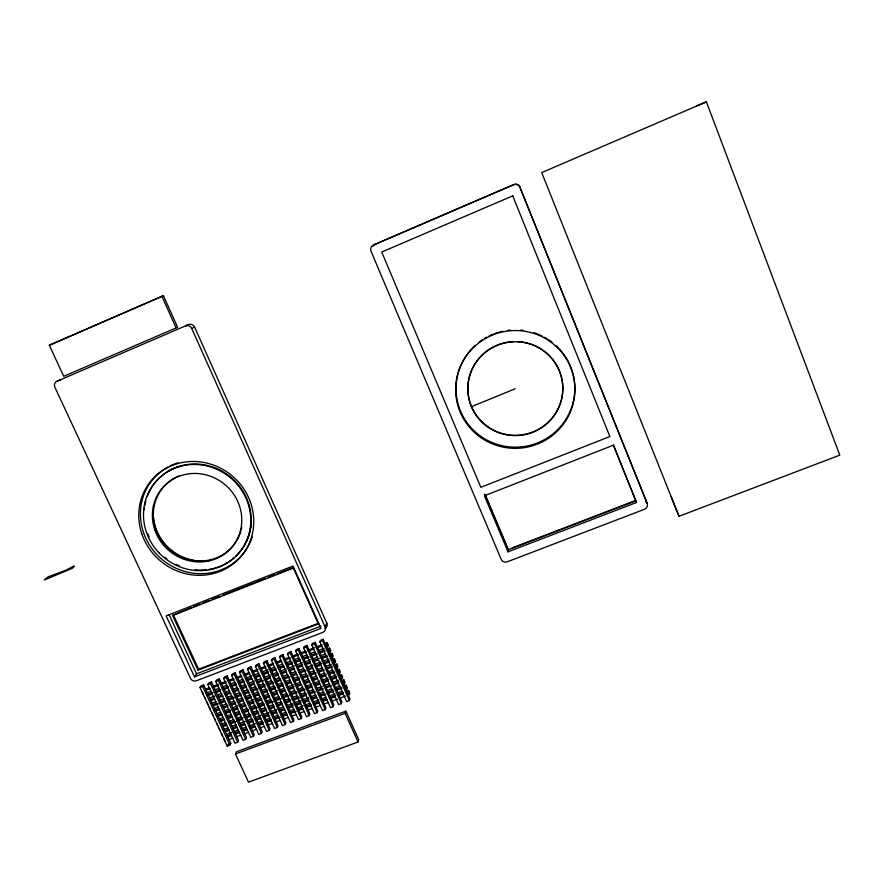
<?xml version="1.0" encoding="UTF-8"?>
<svg xmlns="http://www.w3.org/2000/svg" width="884" height="884" viewBox="0 0 884 884"><rect width="100%" height="100%" fill="white"/><g stroke="black" fill="none" stroke-linecap="round" stroke-linejoin="round"><path stroke-width="1.33" d="M613.507 445.006L636.513 502.499L508.024 551.826L508.223 549.45L485.294 495.007M515.195 388.772L471.404 406.695M358.02 741.985L358.738 739.742L345.898 711.145L236.625 751.72L235.442 753.997L248.514 782.141L358.02 741.985L345.125 713.289L345.898 711.145M349.379 700.625L349.965 699.023L323.212 639.287L320.494 640.325L319.82 641.762L346.661 701.642L349.379 700.625L322.549 640.723L323.212 639.287M348.197 695.067L349.224 694.68L349.799 693.1L348.627 690.459L346.042 691.432M349.224 694.68L348.042 692.039L348.627 690.459M341.368 703.62L341.964 702.006L315.19 642.348L312.472 643.386L311.776 644.834L338.649 704.625L341.368 703.62L314.494 643.795L315.19 642.348M345.832 689.785L347.445 687.829L346.263 685.199L343.688 686.161M346.859 689.398L345.677 686.757L346.263 685.199M343.456 684.503L345.08 682.559L343.909 679.918L341.323 680.89M333.224 706.648L333.854 705.023L307.046 645.453L304.328 646.491L303.61 647.95L330.517 707.653L333.224 706.648L306.328 646.911L307.046 645.453M344.495 684.117L343.301 681.465L343.909 679.918M341.091 679.199L342.727 677.277L341.544 674.636L338.959 675.608M342.119 678.813L340.937 676.172L341.544 674.636M325.235 709.62L325.887 707.996L299.046 648.502L296.339 649.541L295.599 651L322.538 710.625L325.235 709.62L298.306 649.972L299.046 648.502M338.716 673.906L340.362 671.995L339.169 669.343L336.594 670.315M339.743 673.52L338.561 670.857L339.169 669.343M336.34 668.591L337.986 666.702L336.804 664.05L334.24 665.011M317.135 712.648L317.809 711.001L290.935 651.607L288.239 652.635L287.466 654.105L314.439 713.642L317.135 712.648L290.173 653.066L290.935 651.607M337.368 668.205L336.185 665.553L336.804 664.05M333.964 663.276L335.622 661.398L334.428 658.746L331.876 659.718M332.771 660.624L334.428 658.746M309.179 715.609L309.875 713.963L282.979 654.646L280.283 655.674L279.488 657.144L306.483 716.604L309.179 715.609L282.195 656.116L282.979 654.646M331.577 657.961L333.246 656.094L332.053 653.431L329.489 654.403M330.384 655.298L332.053 653.431M301.113 718.615L301.831 716.957L274.902 657.729L272.217 658.757L271.399 660.237L298.416 719.609L301.113 718.615L274.095 659.21L274.902 657.729M329.191 652.635L330.859 650.779L329.677 648.116L327.113 649.088M327.997 649.961L329.677 648.116M326.804 647.298L328.483 645.453L327.29 642.79L324.726 643.773M293.19 721.565L293.93 719.908L266.979 660.746L264.294 661.773L263.454 663.265L290.504 722.559L293.19 721.565L266.15 662.238L266.979 660.746M325.61 644.624L327.29 642.79M285.145 724.56L285.919 722.891L258.935 663.818L256.261 664.845L255.399 666.348L282.471 725.554L285.145 724.56L258.084 665.321L258.935 663.818M277.267 727.488L278.051 725.819L251.045 666.834L248.371 667.851L247.487 669.365L274.592 728.482L277.267 727.488L250.161 668.337L251.045 666.834M325.058 626.8L326.793 623.132L194.613 327.113A4.707 4.508 56.8 0 0 188.546 324.594L56.941 381.258A4.674 4.376 52.7 0 0 54.874 387.214L190.513 678.371A4.453 4.144 31.4 0 0 196.314 680.802L322.759 632.414A4.53 4.287 25.6 0 0 325.058 626.8L191.706 328.417A4.752 4.542 56.6 0 0 185.596 325.887L188.546 324.594M269.255 730.471L270.073 728.792L243.034 669.895L240.371 670.912L239.453 672.426L266.592 731.466L269.255 730.471L242.128 671.409L243.034 669.895M197.972 670.183L318.373 623.96L318.804 623.065L198.635 669.221L197.972 670.183L172.568 615.485L191.242 607.573M261.41 733.4L262.239 731.709L235.177 672.89L232.514 673.906L231.586 675.431L258.747 734.394L261.41 733.4L234.249 674.415L235.177 672.89M253.432 736.372L254.294 734.67L227.199 675.94L224.547 676.945L223.586 678.481L250.78 737.355L253.432 736.372L226.249 677.464L227.199 675.94M245.608 739.278L246.492 737.576L219.376 678.923L216.724 679.94L215.74 681.476L242.967 740.273L245.608 739.278L218.403 680.459L219.376 678.923M237.674 742.24L238.581 740.527L211.431 681.951L208.79 682.967L207.784 684.514L235.033 743.223L237.674 742.24L210.436 683.498L211.431 681.951M229.884 745.135L230.812 743.422L203.64 684.934L201 685.94L199.972 687.487L227.254 746.118L229.884 745.135L202.624 686.481L203.64 684.934M227.254 746.118L228.183 744.405M194.48 676.857L320.947 628.38L293.046 566.036L166.126 615.894L194.48 676.857L196.557 673.818L321.002 626.082M373.567 244.978L513.571 184.723A5.006 4.895 -67.5 0 1 519.98 187.364L647.143 503.35A4.785 4.597 -8.9 0 1 644.414 509.328L507.228 561.815A4.652 4.475 8.4 0 1 501.173 559.307L371.07 251.343A4.862 4.774 77.2 0 1 373.567 244.978L513.869 184.568A4.95 4.84 -67.5 0 1 520.201 187.187M191.706 328.417L194.613 327.113M49.327 345.246L163.441 295.687L177.607 327.257L63.736 376.297L49.327 345.246L163.441 295.687M56.941 381.258L60.908 379.534A4.641 4.343 52.8 0 0 59.526 380.507M706.393 101.859L541.715 172.601L678.978 516.289L839.8 455.149L706.393 101.859L696.603 105.936M193.806 606.568L200.215 604.048M202.779 603.043L209.199 600.523M211.762 599.518L219.453 596.49M223.309 594.987L265.631 578.368M268.195 577.351L274.615 574.843M277.178 573.826L292.571 567.793M172.568 615.485L293.366 568.069L318.373 623.96M512.057 547.981L634.624 500.885M636.005 500.742L508.189 549.837L484.708 494.079M199.972 687.487L202.624 686.481M207.784 684.514L210.436 683.498M215.74 681.476L218.403 680.459M223.586 678.481L226.249 677.464M231.586 675.431L234.249 674.415M239.453 672.426L242.128 671.409M247.487 669.365L250.161 668.337M255.399 666.348L258.084 665.321M263.454 663.265L266.15 662.238M271.399 660.237L274.095 659.21M279.488 657.144L282.195 656.116M287.466 654.105L290.173 653.066M295.599 651L298.306 649.972M303.61 647.95L306.328 646.911M311.776 644.834L314.494 643.795M319.82 641.762L322.549 640.723M205.629 689.155L209.475 687.697M213.32 686.227L218.436 684.271M221 683.299L226.127 681.343M228.68 680.371L233.807 678.415M236.371 677.442L241.487 675.486M244.05 674.514L249.178 672.558M253.012 671.1L258.139 669.144M260.703 668.171L265.819 666.216M268.382 665.243L273.51 663.287M276.062 662.315L281.189 660.359M283.753 659.387L288.869 657.431M292.714 655.972L297.842 654.016M300.394 653.044L305.521 651.088M308.085 650.116L314.483 647.674M317.047 646.701L322.174 644.745M206.071 690.161L209.928 688.691M213.862 687.199L218.094 685.586M221.796 684.172L225.939 682.592M229.619 681.188L233.873 679.575M237.597 678.15L241.752 676.569M245.454 675.166L249.719 673.531M253.454 672.116L257.631 670.525M261.344 669.111L265.631 667.475M269.388 666.039L273.576 664.448M277.311 663.022L281.62 661.387M285.388 659.95L290.648 657.95M293.344 656.923L298.748 654.856M301.455 653.829L306.726 651.817M309.444 650.79L313.776 649.132M317.577 647.685L321.82 646.071M207.287 692.78L211.143 691.31M215.077 689.818L219.309 688.205M223.011 686.791L227.144 685.222M230.834 683.818L235.089 682.194M238.802 680.779L242.956 679.199M246.658 677.796L251.995 675.763M254.669 674.746L258.835 673.166M262.559 671.741L267.907 669.707M270.592 668.691L274.78 667.089M278.515 665.674L282.814 664.039M286.593 662.602L290.792 661M294.538 659.574L298.869 657.928M302.648 656.492L306.87 654.878M310.638 653.453L314.98 651.795M318.781 650.348L324.085 648.337M206.779 694.857L213.177 692.415M215.74 691.443L220.856 689.498M223.42 688.525L228.536 686.581M231.1 685.608L236.216 683.652M238.779 682.68L243.896 680.735M246.459 679.763L251.586 677.818M255.421 676.348L259.266 674.89M263.101 673.431L268.228 671.486M270.78 670.514L275.907 668.569M278.471 667.586L283.587 665.641M287.433 664.182L292.549 662.238M295.112 661.265L300.228 659.309M302.792 658.337L307.908 656.392M310.472 655.42L315.588 653.475M318.152 652.502L324.55 650.06M208.491 695.388L212.359 693.918M216.282 692.426L220.514 690.824M224.227 689.409L228.359 687.84M232.039 686.437L236.293 684.824M240.017 683.409L244.172 681.829M247.874 680.426L252.139 678.801M255.874 677.387L260.04 675.796M263.763 674.381L268.04 672.757M271.797 671.332L275.985 669.74M279.72 668.315L284.018 666.68M287.786 665.254L291.996 663.652M295.742 662.226L300.063 660.58M303.853 659.144L309.124 657.144M311.831 656.105L317.257 654.049M319.975 653.011L325.279 651M209.707 698.006L214.856 696.051M217.497 695.045L221.729 693.443M225.431 692.028L229.564 690.459M233.254 689.056L237.498 687.443M241.222 686.039L245.376 684.459M249.078 683.056L254.404 681.034M257.078 680.017L261.244 678.437M264.968 677.022L270.316 674.989M273.001 673.973L277.189 672.381M280.924 670.967L286.294 668.923M288.991 667.895L294.239 665.906M296.947 664.879L302.339 662.823M305.046 661.796L310.328 659.796M313.035 658.768L317.367 657.121M321.168 655.674L325.411 654.072M210.469 699.564L214.315 698.117M218.149 696.658L221.995 695.2M225.829 693.741L229.674 692.283M233.509 690.824L238.625 688.89M241.188 687.918L246.304 685.973M250.15 684.514L253.984 683.056M256.548 682.083L261.664 680.139M264.228 679.177L270.626 676.746M273.178 675.774L278.305 673.829M280.858 672.857L285.985 670.912M289.819 669.464L293.654 668.006M297.499 666.547L302.615 664.602M305.179 663.63L310.295 661.685M312.859 660.724L319.257 658.293M321.809 657.32L326.936 655.375M210.922 700.614L214.779 699.145M218.713 697.653L222.934 696.051M226.647 694.647L230.779 693.078M234.459 691.686L238.713 690.072M242.426 688.658L246.581 687.089M250.282 685.686L254.548 684.061M258.283 682.647L263.498 680.669M266.172 679.652L270.449 678.028M274.206 676.603L278.394 675.022M282.118 673.608L286.427 671.973M290.195 670.547L294.394 668.945M298.14 667.53L302.461 665.884M306.24 664.459L310.461 662.856M314.229 661.42L318.572 659.784M322.362 658.337L327.666 656.326M212.138 703.222L215.994 701.752M219.917 700.272L224.149 698.669M227.851 697.266L231.73 695.796M235.674 694.305L239.918 692.691M243.641 691.277L247.785 689.708M251.487 688.304L255.752 686.691M259.487 685.277L263.653 683.697M267.366 682.293L271.653 680.669M275.399 679.244L279.587 677.663M283.322 676.249L287.62 674.614M291.388 673.188L295.587 671.597M299.333 670.171L303.654 668.536M307.444 667.111L312.715 665.111M315.422 664.083L320.848 662.028M323.555 661L328.859 658.989M212.889 704.769L216.724 703.31M219.287 702.349L224.403 700.404M228.238 698.957L233.354 697.012M235.917 696.051L241.034 694.106M243.597 693.144L248.713 691.2M251.266 690.238L256.382 688.293M258.946 687.332L265.344 684.901M267.896 683.94L273.023 681.995M275.576 681.034L280.692 679.089M283.256 678.127L288.372 676.183M292.206 674.735L296.052 673.276M298.604 672.304L305.002 669.884M307.566 668.923L312.682 666.978M315.234 666.006L321.632 663.586M324.196 662.624L329.312 660.679M213.342 705.819L218.492 703.874M221.133 702.879L225.354 701.277M229.055 699.874L234.227 697.918M236.879 696.912L241.122 695.31M244.846 693.896L248.99 692.327M252.691 690.934L258.017 688.912M260.692 687.907L264.857 686.327M268.57 684.923L273.93 682.89M276.604 681.884L280.792 680.293M284.515 678.879L289.897 676.846M292.582 675.829L296.792 674.238M300.538 672.823L305.93 670.779M308.638 669.752L312.859 668.16M316.616 666.735L320.958 665.088M324.748 663.652L328.992 662.05M214.558 708.427L218.414 706.968M222.337 705.487L226.569 703.885M230.271 702.482L234.138 701.023M238.083 699.531L242.327 697.929M246.05 696.515L250.194 694.957M253.896 693.553L258.161 691.94M261.896 690.526L266.062 688.956M269.775 687.553L274.051 685.929M277.808 684.514L281.985 682.934M285.72 681.52L290.018 679.895M293.786 678.47L297.985 676.879M301.731 675.464L306.052 673.829M309.831 672.404L314.052 670.812M317.809 669.387L322.152 667.751M325.942 666.315L331.235 664.315M214.016 710.438L219.133 708.504M221.696 707.543L228.094 705.123M230.647 704.161L235.763 702.227M238.326 701.255L243.431 699.321M245.995 698.36L251.111 696.426M253.664 695.465L258.78 693.531M262.625 692.073L267.742 690.139M270.294 689.177L275.41 687.244M277.974 686.282L283.09 684.349M285.642 683.376L290.759 681.442M293.322 680.481L299.709 678.061M302.273 677.1L307.389 675.166M309.941 674.194L315.058 672.26M317.621 671.299L322.737 669.365M326.572 667.917L331.688 665.984M215.762 711.034L219.619 709.576M223.542 708.095L227.774 706.493M231.475 705.101L235.343 703.631M239.288 702.15L243.531 700.537M247.255 699.134L251.399 697.575M255.1 696.172L259.366 694.559M263.101 693.155L267.255 691.575M270.979 690.172L275.255 688.559M279.001 687.144L283.189 685.564M286.913 684.161L291.212 682.536M294.98 681.111L299.179 679.52M302.925 678.105L308.328 676.072M311.024 675.056L316.295 673.056M319.002 672.039L324.428 669.995M327.135 668.967L332.428 666.967M335.147 665.939L336.185 665.553M216.967 713.631L220.823 712.173M224.757 710.692L228.978 709.101M232.68 707.708L237.84 705.752M240.492 704.758L244.735 703.156M248.459 701.752L253.642 699.796M256.305 698.791L260.559 697.189M264.294 695.774L268.46 694.205M272.173 692.802L277.521 690.78M280.206 689.774L284.383 688.194M288.118 686.791L293.488 684.757M296.173 683.752L300.372 682.161M304.118 680.746L308.439 679.122M312.218 677.696L316.439 676.105M320.196 674.691L324.527 673.056M328.329 671.619L332.561 670.017M216.447 715.62L221.608 713.675M225.486 712.206L230.658 710.261M233.232 709.288L237.111 707.83M240.989 706.36L244.868 704.902M248.736 703.443L253.907 701.498M256.493 700.515L261.664 698.57M264.239 697.598L269.41 695.653M273.289 694.183L277.167 692.724M281.035 691.266L284.913 689.807M288.792 688.338L293.952 686.393M296.538 685.42L300.416 683.962M304.295 682.492L309.455 680.547M312.041 679.575L317.212 677.63M321.091 676.161L326.251 674.216M328.837 673.243L334.008 671.288M218.182 716.228L222.039 714.78M225.961 713.3L230.183 711.708M233.884 710.316L237.752 708.846M241.697 707.366L245.94 705.764M249.664 704.371L253.807 702.802M257.498 701.41L261.763 699.808M265.498 698.393L269.664 696.824M273.377 695.432L277.653 693.818M281.399 692.404L285.587 690.824M289.311 689.421L293.61 687.807M297.378 686.382L301.577 684.802M305.312 683.387L309.632 681.763M313.411 680.337L317.632 678.746M321.389 677.332L325.721 675.696M329.522 674.271L334.815 672.271M337.522 671.254L338.561 670.857M219.387 718.825L223.243 717.377M227.166 715.896L231.387 714.305M235.089 712.913L238.956 711.454M242.901 709.974L247.144 708.382M250.857 706.979L255.012 705.421M258.703 704.029L262.968 702.426M266.692 701.012L270.858 699.454M274.57 698.051L278.847 696.437M282.604 695.034L286.781 693.454M290.504 692.05L294.803 690.437M298.571 689.023L302.77 687.443M306.505 686.028L311.908 683.995M314.605 682.978L319.875 681M322.583 679.984L327.997 677.94M330.704 676.923L335.997 674.923M220.138 720.305L224.017 718.847M227.884 717.399L231.763 715.941M235.641 714.482L239.509 713.023M242.094 712.051L248.548 709.62M251.133 708.648L256.305 706.703M258.879 705.73L264.051 703.786M266.637 702.813L271.797 700.868M274.383 699.907L279.554 697.962M282.129 696.99L287.3 695.045M289.886 694.073L296.339 691.642M298.925 690.669L304.085 688.724M306.671 687.752L311.831 685.807M314.417 684.835L319.588 682.89M322.163 681.918L328.627 679.498M331.213 678.525L336.373 676.58M220.591 721.421L224.448 719.974M228.37 718.504L232.591 716.913M236.293 715.521L240.161 714.062M244.106 712.581L248.349 710.99M252.062 709.587L257.244 707.642M259.907 706.636L264.161 705.034M267.896 703.631L273.101 701.675M275.775 700.669L281.123 698.658M283.797 697.653L289.024 695.686M291.698 694.68L297.068 692.658M299.764 691.653L305.013 689.675M307.698 688.669L312.019 687.045M315.798 685.619L320.008 684.039M323.765 682.625L328.097 680.989M331.898 679.564L336.13 677.973M339.898 676.558L340.937 676.172M221.796 724.018L225.652 722.571M229.575 721.101L233.796 719.51M237.498 718.117L241.365 716.67M245.31 715.189L249.542 713.598M253.266 712.195L257.41 710.637M261.1 709.255L265.366 707.653M269.09 706.25L273.255 704.692M276.968 703.288L281.245 701.686M284.991 700.283L289.167 698.714M292.891 697.31L297.19 695.697M300.958 694.283L305.146 692.702M308.892 691.299L313.212 689.675M316.98 688.26L322.251 686.282M324.958 685.266L329.29 683.641M333.08 682.216L338.373 680.227M222.547 725.477L226.415 724.029M230.293 722.571L234.161 721.123M236.746 720.151L243.199 717.731M245.785 716.758L250.945 714.813M253.531 713.852L258.692 711.907M261.277 710.935L266.438 709.001M269.023 708.029L274.184 706.095M276.769 705.123L281.93 703.189M284.515 702.216L290.969 699.796M293.554 698.824L298.715 696.879M301.3 695.918L306.461 693.973M309.046 693.001L314.207 691.067M316.792 690.095L321.953 688.161M324.538 687.188L329.699 685.255M333.577 683.796L338.738 681.851M223 726.615L226.857 725.167M230.779 723.698L236.061 721.709M238.702 720.725L242.57 719.267M246.503 717.786L250.747 716.195M254.459 714.802L258.603 713.255M262.305 711.863L266.559 710.261M270.294 708.869L274.449 707.299M278.162 705.907L282.438 704.305M286.184 702.902L290.361 701.332M294.085 699.929L299.455 697.918M302.151 696.912L306.339 695.332M310.085 693.929L315.478 691.907M318.174 690.901L323.445 688.923M326.141 687.907L331.555 685.874M334.274 684.857L338.506 683.266M342.274 681.851L343.301 681.465M224.204 729.201L228.061 727.753M231.984 726.283L236.205 724.703M239.895 723.322L245.056 721.388M247.708 720.394L251.951 718.803M255.664 717.41L260.835 715.465M263.498 714.471L268.824 712.482M271.487 711.476L276.692 709.532M279.355 708.526L283.631 706.924M287.377 705.52L292.604 703.565M295.278 702.559L300.648 700.548M303.334 699.542L308.582 697.575M311.279 696.559L315.588 694.946M319.367 693.531L323.577 691.951M327.334 690.548L331.666 688.923M335.456 687.498L339.688 685.918M223.652 731.134L228.812 729.201M232.691 727.742L236.558 726.294M240.426 724.847L244.304 723.388M248.172 721.941L253.332 720.007M255.918 719.046L259.786 717.587M263.664 716.139L268.824 714.206M271.41 713.233L276.57 711.3M279.156 710.338L284.317 708.404M288.184 706.957L293.344 705.023M295.93 704.051L301.09 702.117M303.676 701.156L308.836 699.222M311.422 698.25L316.582 696.316M319.157 695.343L324.329 693.41M326.903 692.448L333.356 690.028M335.942 689.067L341.102 687.133M225.409 731.786L229.265 730.35M233.177 728.88L237.409 727.3M241.1 725.919L244.967 724.471M248.901 722.99L253.144 721.41M256.857 720.018L261.001 718.46M264.692 717.079L268.957 715.487M272.681 714.084L276.847 712.526M280.548 711.145L284.825 709.543M288.571 708.139L292.748 706.57M296.471 705.178L300.77 703.576M304.527 702.161L308.726 700.592M312.461 699.189L316.77 697.575M320.549 696.161L325.82 694.194M328.517 693.178L333.931 691.155M336.638 690.139L341.931 688.161M344.638 687.144L345.677 686.757M226.613 734.383L231.752 732.46M234.382 731.477L238.603 729.897M242.304 728.515L246.172 727.068M250.106 725.587L255.41 723.609M258.062 722.615L262.194 721.068M265.896 719.686L270.15 718.095M273.874 716.703L278.04 715.145M281.742 713.753L286.018 712.161M289.764 710.758L293.941 709.189M297.665 707.797L303.035 705.797M305.72 704.791L309.908 703.222M313.654 701.819L319.036 699.808M321.743 698.791L325.953 697.222M329.71 695.819L335.113 693.796M337.821 692.78L342.053 691.2M227.343 735.808L231.21 734.361M235.078 732.913L238.956 731.466M242.824 730.018L246.691 728.571M250.559 727.123L254.437 725.676M258.305 724.228L263.465 722.294M266.051 721.333L271.211 719.399M273.786 718.438L278.946 716.515M281.532 715.543L286.692 713.62M289.267 712.648L294.438 710.725M298.306 709.277L302.173 707.83M306.041 706.382L311.201 704.449M313.787 703.487L318.947 701.553M321.533 700.592L326.693 698.669M330.561 697.222L335.721 695.288M338.307 694.327L343.467 692.393M227.818 736.969L231.663 735.521M235.586 734.063L239.807 732.482M243.498 731.101L247.365 729.654M251.299 728.184L255.542 726.604M259.255 725.223L263.399 723.664M267.09 722.294L271.344 720.703M275.068 719.311L280.272 717.366M282.935 716.371L287.212 714.769M290.958 713.377L296.173 711.421M298.858 710.416L303.146 708.813M306.903 707.41L311.102 705.841M314.837 704.449L319.146 702.835M322.925 701.432L327.135 699.852M330.892 698.448L335.224 696.835M339.014 695.421L343.235 693.841M347.014 692.426L348.042 692.039M229.011 739.554L232.868 738.118M236.779 736.648L241 735.079M244.702 733.698L248.57 732.25M252.504 730.781L256.736 729.201M260.448 727.819L264.327 726.372M268.283 724.891L272.537 723.3M276.261 721.919L280.427 720.361M284.129 718.979L288.405 717.377M292.151 715.985L296.328 714.427M300.041 713.034L304.339 711.432M308.096 710.029L312.284 708.471M316.03 707.067L320.339 705.465M324.108 704.051L328.318 702.482M332.075 701.078L337.489 699.067M340.196 698.051L345.478 696.084M229.067 744.074L230.812 743.422M235.442 753.997L345.125 713.289M202.06 691.697L203.276 694.305M204.491 696.912L205.707 699.52M206.911 702.128L208.127 704.736M209.342 707.344L210.547 709.94M211.762 712.537L212.967 715.145M214.58 718.604L215.387 720.338M216.591 722.924L217.796 725.521M219 728.107L220.204 730.703M221.409 733.289L222.613 735.875M223.818 738.46L225.022 741.046M173.286 614.623L198.635 669.221M168.966 614.446L196.557 673.818M326.638 644.237L327.831 646.9M329.025 649.574L330.229 652.237M331.412 654.9L332.605 657.574M333.798 660.226L334.992 662.889M161.871 296.206L176.093 327.909M508.024 551.826L484.41 495.791L613.385 445.204L636.513 502.499M519.98 187.364L647.143 503.35M671.265 497.04L678.978 516.289M236.326 541.262A45.548 43.161 39.6 0 1 166.391 546.29L163.783 543.34A45.548 43.161 39.6 0 1 179.032 475.89M241.774 527.218A45.548 43.161 39.6 0 1 241.222 529.693M240.89 530.919A45.548 43.161 39.6 0 1 238.702 536.831M238.15 537.969A45.548 43.161 39.6 0 1 236.967 540.19M168.115 471.238A54.653 51.791 39.6 0 1 175.253 467.603M176.314 467.183A54.653 51.791 39.6 0 1 178.491 466.398M251.255 524.698A54.653 51.791 39.6 0 1 250.791 528.113M250.36 530.367A54.653 51.791 39.6 0 1 249.818 532.588M248.835 535.859A54.653 51.791 39.6 0 1 248.061 538.002M247.63 539.052A54.653 51.791 39.6 0 1 246.216 542.146M245.166 544.146A54.653 51.791 39.6 0 1 244.017 546.091M326.793 623.132A4.486 4.254 25.6 0 1 325.931 627.795M325.5 628.159A4.486 4.254 25.6 0 1 325.025 628.458M147.23 496.532A54.709 51.836 39.6 0 1 226.083 473.647A54.709 51.836 39.6 0 1 235.906 556.102M234.249 557.616A54.709 51.836 39.6 0 1 227.895 562.323M226.934 562.909A54.709 51.836 39.6 0 1 220.856 565.97M219.807 566.401A54.709 51.836 39.6 0 1 216.591 567.561M215.497 567.893A54.709 51.836 39.6 0 1 208.801 569.406M206.513 569.716A54.709 51.836 39.6 0 1 194.966 569.771M179.132 565.749A54.709 51.836 39.6 0 1 175.916 564.29M166.855 558.743A54.709 51.836 39.6 0 1 164.988 557.285M149.164 536.975A54.709 51.836 39.6 0 1 147.783 533.737M144.269 509.869A54.709 51.836 39.6 0 1 144.512 507.593M144.854 505.328A54.709 51.836 39.6 0 1 145.849 500.874M210.049 560.489A47.581 45.106 39.7 0 1 207.408 560.865M203.397 561.152A47.581 45.106 39.7 0 1 199.364 561.086M198.027 560.986A47.581 45.106 39.7 0 1 153.286 516.764M153.396 507.438A47.581 45.106 39.7 0 1 153.772 504.808M246.912 548.489A58.51 55.438 39.6 0 1 157.44 555.163A58.51 55.438 39.6 0 1 167.761 467.106M169.938 465.978A58.51 55.438 39.6 0 1 173.297 464.454M174.435 464.001A58.51 55.438 39.6 0 1 177.938 462.774M252.459 536.378A58.51 55.438 39.6 0 1 249.277 544.268M248.724 545.34A58.51 55.438 39.6 0 1 247.542 547.461M571.031 367.81A59.394 58.642 -5.7 0 1 543.196 440.276A59.394 58.642 -5.7 0 1 466.918 422.497A59.394 58.642 -5.7 0 1 475.172 345.456M479.15 342.141A59.394 58.642 -5.7 0 1 482.321 339.876M484.52 338.484A59.394 58.642 -5.7 0 1 486.775 337.191M489.084 335.997A59.394 58.642 -5.7 0 1 492.642 334.395M493.847 333.909A59.394 58.642 -5.7 0 1 497.537 332.616M498.786 332.24A59.394 58.642 -5.7 0 1 502.576 331.268M507.725 330.362A59.394 58.642 -5.7 0 1 510.322 330.075M520.764 330.075A59.394 58.642 -5.7 0 1 523.361 330.362M533.549 332.605A59.394 58.642 -5.7 0 1 542.014 335.997M544.323 337.202A59.394 58.642 -5.7 0 1 546.588 338.506M547.693 339.191A59.394 58.642 -5.7 0 1 551.947 342.174M555.926 345.522A59.394 58.642 -5.7 0 1 558.699 348.252M559.583 349.191A59.394 58.642 -5.7 0 1 570.556 366.606M517.571 341.622A47.471 46.863 -5.7 0 1 556.025 412.497A47.471 46.863 -5.7 0 1 474.52 412.463A47.471 46.863 -5.7 0 1 513.405 341.622M646.027 499.869A4.729 4.542 -9.1 0 1 646.16 502.786M373.092 246.238A4.807 4.718 77.7 0 1 373.435 245.719M373.833 245.244A4.807 4.718 77.7 0 1 375.357 244.194M73.858 566.677L72.355 568.257L44.2 580.059L48.101 576.843L65.825 570.279L74.057 565.937L73.858 566.677M512.731 195.85L381.733 252.05L480.841 487.316L609.883 436.541L512.731 195.85M159.186 553.064L156.048 549.516A54.797 51.913 39.6 0 1 186.259 465.061A54.797 51.913 39.6 0 1 248.514 535.472A54.797 51.913 39.6 0 1 159.186 553.064M154.91 530.157A45.659 43.261 39.6 0 0 231.011 548.235A45.659 43.261 39.6 0 0 205.287 474.686A45.659 43.261 39.6 0 0 154.91 530.157M141.981 534.323A58.753 55.648 39.6 0 0 239.862 557.771A58.753 55.648 39.6 0 0 206.944 463.106A58.753 55.648 39.6 0 0 141.981 534.323M486.985 441.348A59.648 58.885 -5.4 0 0 574.92 387.59A59.648 58.885 -5.4 0 0 483.99 339.379A59.648 58.885 -5.4 0 0 486.985 441.348M492.841 430.077A47.515 46.918 -5.6 0 0 562.81 387.126A47.515 46.918 -5.6 0 0 490.311 348.849A47.515 46.918 -5.6 0 0 492.841 430.077"/></g></svg>
